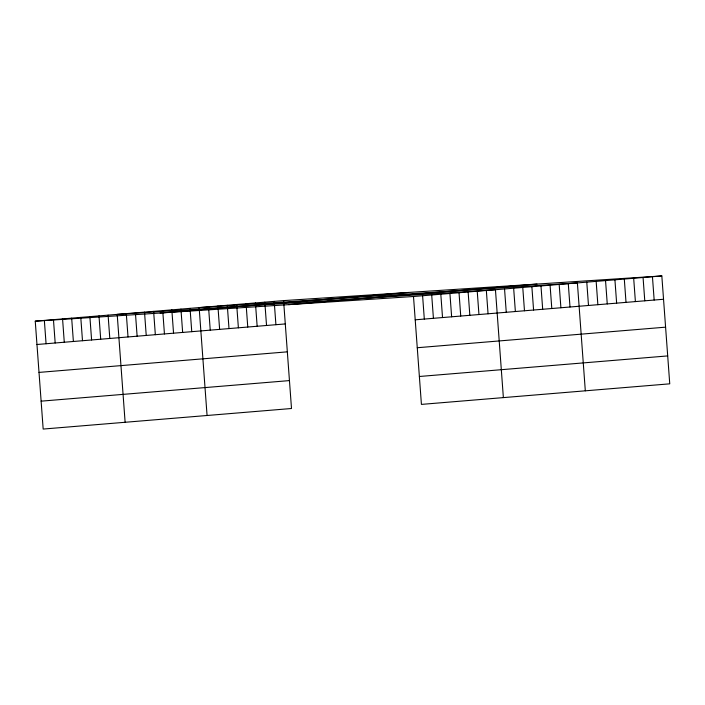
<?xml version="1.0" encoding="UTF-8"?>
<svg xmlns="http://www.w3.org/2000/svg" width="705" height="705" viewBox="0 0 705 705"><rect width="100%" height="100%" fill="white"/><g stroke="black" fill="none" stroke-linecap="round" stroke-linejoin="round"><path stroke-width="1.06" d="M283.577 300.603L291.5 408.503L43.172 429.063L35.25 321.172L283.577 300.603L661.828 275.937L669.75 383.828L421.423 404.397L413.5 296.497L661.828 275.937M160.07 313.029L408.398 292.469M288.671 304.639L537.007 284.08M36.96 344.498L285.296 323.93M415.21 319.823L663.537 299.264M39.013 372.407L287.34 351.839M417.263 347.732L665.59 327.164M41.128 401.163L289.455 380.594M419.369 376.488L667.697 355.919M35.25 321.172L413.5 296.497M652.442 276.712L654.161 300.039M643.066 277.488L644.775 300.815M633.68 278.263L635.399 301.59M624.304 279.039L626.014 302.366M614.919 279.814L616.637 303.141M605.542 280.599L607.252 303.925M596.157 281.374L597.866 304.701M586.78 282.15L588.49 305.476M585.317 390.817L577.395 282.925L199.145 307.6L207.067 415.492M568.292 283.683L570.001 307.01M559.18 284.432L560.898 307.759M550.076 285.19L551.795 308.517M540.973 285.939L542.683 309.266M531.87 286.697L533.579 310.024M522.766 287.455L524.476 310.782M513.654 288.204L515.373 311.531M504.551 288.962L506.26 312.289M503.37 397.602L495.448 289.711L117.197 314.386L125.12 422.277M486.344 290.469L488.054 313.796M477.232 291.218L478.951 314.545M468.129 291.976L469.838 315.302M459.025 292.734L460.735 316.06M449.922 293.483L451.632 316.809M440.81 294.241L442.529 317.567M431.707 294.99L433.416 318.316M422.603 295.748L424.313 319.074M274.201 301.387L275.911 324.714M264.816 302.163L266.534 325.49M255.439 302.938L257.149 326.265M246.054 303.714L247.763 327.041M236.677 304.489L238.387 327.816M227.292 305.265L229.002 328.592M217.907 306.049L219.625 329.376M208.53 306.825L210.24 330.151M190.042 308.349L191.751 331.685M180.938 309.107L182.648 332.434M171.835 309.865L173.545 333.192M162.723 310.614L164.441 333.941M153.619 311.372L155.338 334.699M144.516 312.121L146.226 335.448M135.413 312.879L137.123 336.206M126.301 313.628L128.019 336.955M108.094 315.144L109.804 338.47M98.991 315.893L100.7 339.22M89.879 316.651L91.597 339.977M80.775 317.4L82.494 340.726M71.672 318.158L73.382 341.484M62.569 318.907L64.278 342.233M53.457 319.665L55.175 342.991M44.353 320.423L46.072 343.749"/></g></svg>
